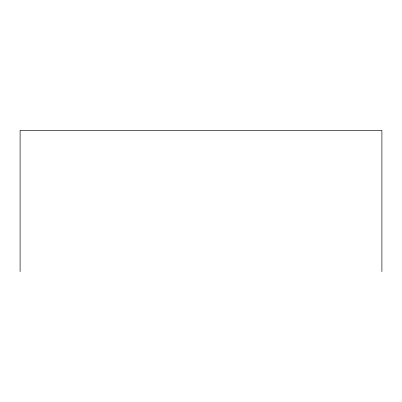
<?xml version="1.0" encoding="UTF-8"?>
<svg xmlns="http://www.w3.org/2000/svg" width="402" height="402" viewBox="0 0 402 402"><rect width="100%" height="100%" fill="white"/><g stroke="black" fill="none" stroke-linecap="round" stroke-linejoin="round"><path stroke-width="0.6" d="M381.9 271.657L381.9 130.343L20.1 130.343L20.1 271.657"/></g></svg>
